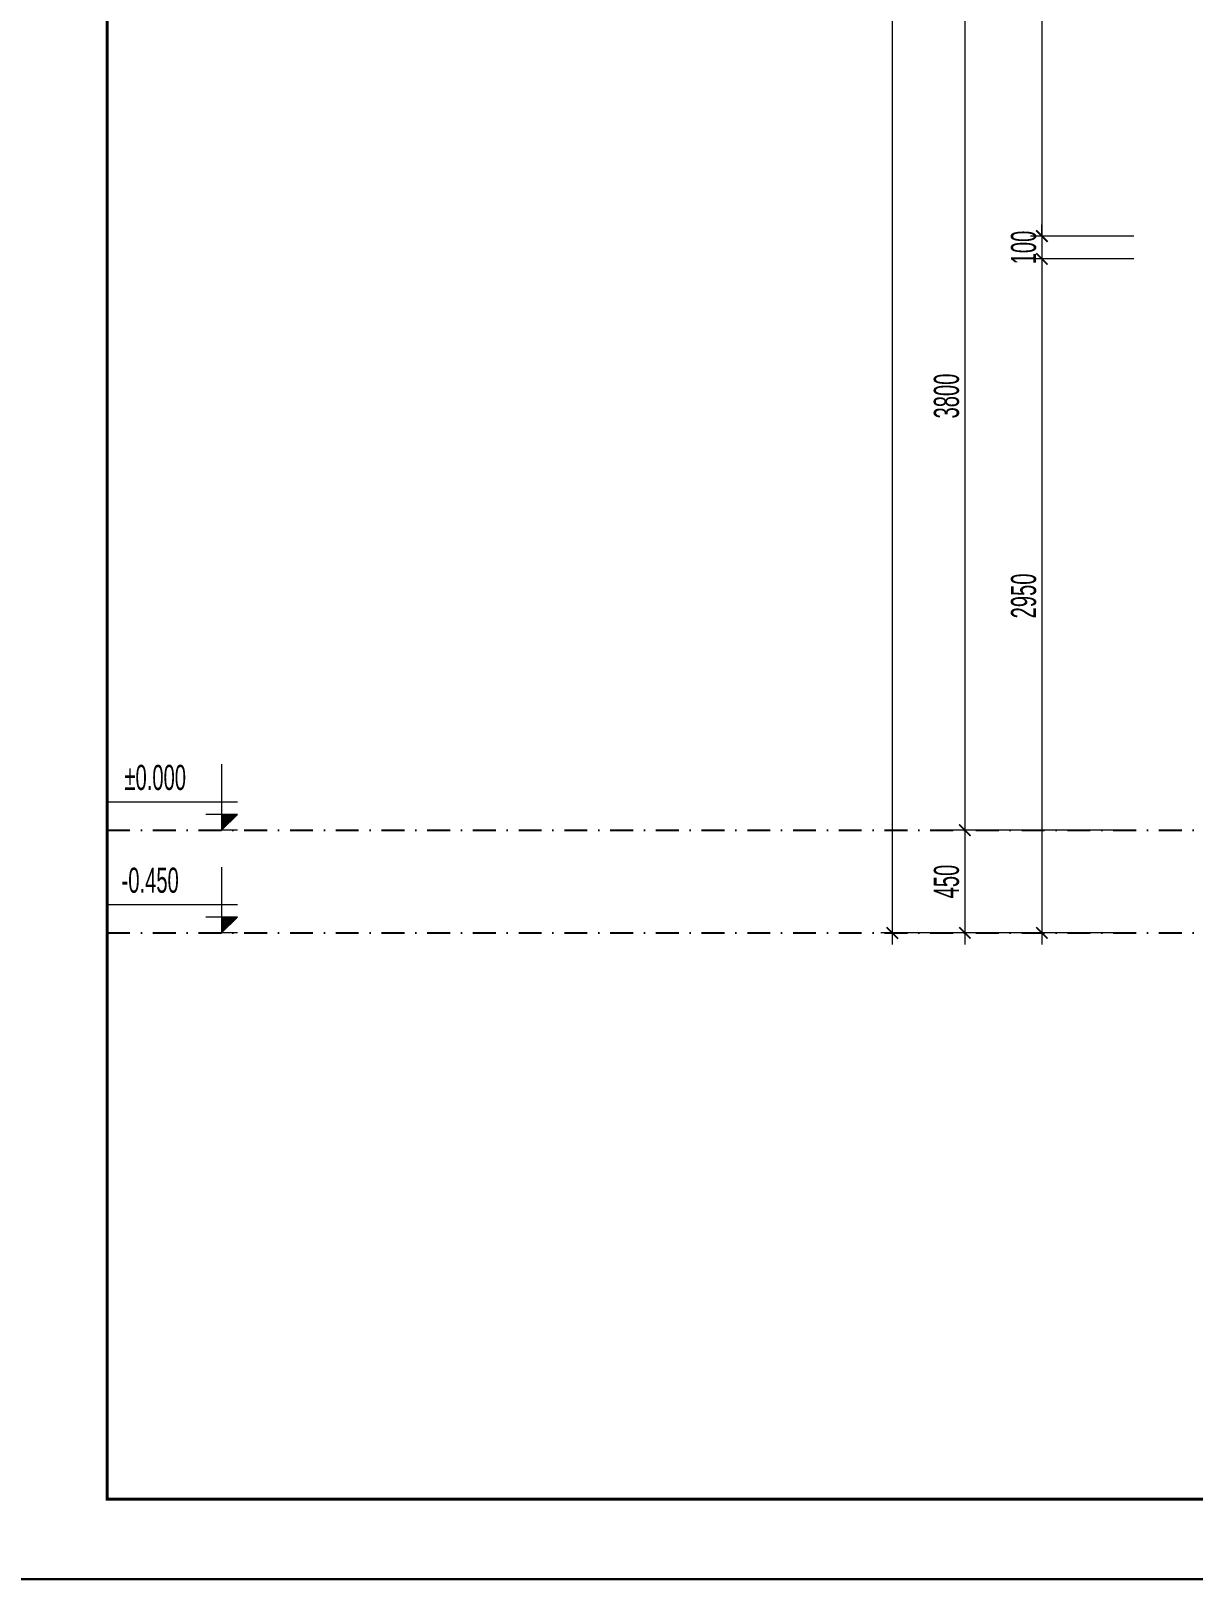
# Model space of a CAD drawing. Header units: inches. Extents: x 274208 to 641690, y -81912 to 129129.
# Drawn here: x 469454 to 474539, y 37924 to 44700 of the extents above; entities that cross this region are included whole.
import ezdxf
from ezdxf.enums import TextEntityAlignment as Align

# ---------------------------------------------------------------- set-up
doc = ezdxf.new("R2010")
doc.units = ezdxf.units.IN
doc.header["$MEASUREMENT"] = 0
doc.header["$PDMODE"] = 3
doc.linetypes.add('DASHDOT', pattern=[1, 0.5, -0.25, 0, -0.25])
for name, color, linetype, lineweight in [('05.Text', 253, 'Continuous', 18), ('08.Dim', 156, 'Continuous', 15), ('11.Khung bo', 32, 'Continuous', 50), ('12.Khung', 36, 'Continuous', 25), ('DIM', 252, 'Continuous', 20)]:
    doc.layers.add(name, color=color, linetype=linetype, lineweight=lineweight)
doc.layers.add('text', color=7, linetype='Continuous')
doc.layers.add('TRUC', color=250, linetype='DASHDOT')
doc.layers.add('Tpl_Bound', color=1, linetype='Continuous', plot=False)
doc.styles.add('TT5_Text Dim', font='hoatbif.shx', dxfattribs={"width": 0.6})
doc.dimstyles.new('TT5_Dim 1-50', dxfattribs={"dimscale": 50, "dimtxt": 2.2, "dimasz": 1, "dimexe": 1, "dimexo": 0.5, "dimgap": 0.5, "dimtad": 1, "dimdec": 0, "dimzin": 0, "dimdsep": 46, "dimtxsty": 'TT5_Text Dim', "dimblk": 'ARCHTICK', "dimcen": 0, "dimdle": 1, "dimclrd": 256, "dimclre": 256, "dimclrt": 1, "dimadec": 0, "dimazin": 0, "dimtfac": 0.015, "dimtdec": 0, "dimtix": 1, "dimtmove": 2, "dimatfit": 3, "dimldrblk": 'DOT', "dimfxl": 1, "dimtolj": 1, "dimtzin": 0, "dimlwd": -1, "dimlwe": -1, "dimarcsym": 1})

# ---------------------------------------------------------------- blocks, each defined once
blk = doc.blocks.new('100')
at = {"layer": '11.Khung bo', "const_width": 26.7}
blk.add_lwpolyline([(1860913, -945240), (1860913, -916940), (1896063, -916940), (1896063, -945240)], close=True, dxfattribs=at)
at = {"layer": '12.Khung', "color": 1}
blk.add_lwpolyline([(1901579, -945940), (1901579, -916240), (1859580, -916240), (1859580, -945940)], close=True, dxfattribs=at)
blk = doc.blocks.new('A$C4E7C6F34')
at = {"layer": 'DIM'}
blk.add_hatch(color=256, dxfattribs=at).paths.add_polyline_path([(-38, 0), (-38, 138), (-178, 138)])
for p, q in [((-38, 576), (-38, 0)), ((964, 248), (-178, 248)), ((-178, 138), (101, 138)), ((-178, 138), (-38, 0)), ((-178, 0), (101, 0))]:
    blk.add_line(p, q, dxfattribs=at)
at = {"layer": 'text', "style": 'TT5_Text Dim', "flags": 8}
blk.add_attdef('%%P0.000', text='', height=220, dxfattribs=at).set_placement((102, 461), align=Align.MIDDLE_LEFT)
blk = doc.blocks.new('_ARCHTICK')
at = {"color": 0, "linetype": 'ByBlock', "const_width": 0.15}
blk.add_lwpolyline([(-0.5, -0.5), (0.5, 0.5)], dxfattribs=at)
blk = doc.blocks.new('*D390')
at = {"layer": '08.Dim', "transparency": 16777216}
for p, q in [((474280.8, 49801.7), (473828.1, 49801.7)), ((473878.1, 49851.7), (473878.1, 43751.7)), ((474280.8, 43801.7), (473828.1, 43801.7))]:
    blk.add_line(p, q, dxfattribs=at)
at = {"layer": 'Defpoints', "color": 0, "transparency": 16777216}
for p in [(474305.8, 49801.7), (473878.1, 43801.7), (474305.8, 43801.7)]:
    blk.add_point(p, dxfattribs=at)
at = {"layer": '08.Dim', "transparency": 16777216, "xscale": 50, "yscale": 50, "zscale": 50}
for p, rotation in [((473878.1, 49801.7), 90), ((473878.1, 43801.7), 270)]:
    blk.add_blockref('_ARCHTICK', p, dxfattribs=dict(at, rotation=rotation))
at = {"layer": '08.Dim', "color": 1, "transparency": 16777216, "insert": (473798.1, 46801.7), "char_height": 110, "attachment_point": 5, "rotation": 90, "style": 'TT5_Text Dim'}
blk.add_mtext('\\A1;6000', dxfattribs=at)
blk = doc.blocks.new('_DOT')
at = {"color": 1, "linetype": 'ByBlock'}
blk.add_line((-0.5, 0), (-1, 0), dxfattribs=at)
at = {"color": 1, "linetype": 'ByBlock', "const_width": 0.5}
blk.add_lwpolyline([(-0.25, 0, 1), (0.25, 0, 1)], format="xyb", close=True, dxfattribs=at)
blk = doc.blocks.new('*D391')
at = {"layer": '08.Dim', "transparency": 16777216}
for p, q in [((473878.1, 43801.7), (473878.1, 43851.7)), ((474280.8, 43801.7), (473828.1, 43801.7)), ((473878.1, 43801.7), (473878.1, 43701.7)), ((474280.8, 43701.7), (473828.1, 43701.7)), ((473878.1, 43701.7), (473878.1, 43651.7))]:
    blk.add_line(p, q, dxfattribs=at)
at = {"layer": 'Defpoints', "color": 0, "transparency": 16777216}
for p in [(474305.8, 43801.7), (473878.1, 43701.7), (474305.8, 43701.7)]:
    blk.add_point(p, dxfattribs=at)
at = {"layer": '08.Dim', "transparency": 16777216, "xscale": 50, "yscale": 50, "zscale": 50}
for p, rotation in [((473878.1, 43801.7), 270), ((473878.1, 43701.7), 90)]:
    blk.add_blockref('_ARCHTICK', p, dxfattribs=dict(at, rotation=rotation))
at = {"layer": '08.Dim', "color": 1, "transparency": 16777216, "insert": (473798.1, 43751.7), "char_height": 110, "attachment_point": 5, "rotation": 90, "style": 'TT5_Text Dim'}
blk.add_mtext('\\A1;100', dxfattribs=at)
blk = doc.blocks.new('*D392')
at = {"layer": '08.Dim', "transparency": 16777216}
for p, q in [((473878.1, 43751.7), (473878.1, 40701.7)), ((474280.8, 43701.7), (473828.1, 43701.7)), ((474280.8, 40751.7), (473828.1, 40751.7))]:
    blk.add_line(p, q, dxfattribs=at)
at = {"layer": 'Defpoints', "color": 0, "transparency": 16777216}
for p in [(474305.8, 43701.7), (473878.1, 40751.7), (474305.8, 40751.7)]:
    blk.add_point(p, dxfattribs=at)
at = {"layer": '08.Dim', "transparency": 16777216, "xscale": 50, "yscale": 50, "zscale": 50}
for p, rotation in [((473878.1, 43701.7), 90), ((473878.1, 40751.7), 270)]:
    blk.add_blockref('_ARCHTICK', p, dxfattribs=dict(at, rotation=rotation))
at = {"layer": '08.Dim', "color": 1, "transparency": 16777216, "insert": (473798.1, 42226.7), "char_height": 110, "attachment_point": 5, "rotation": 90, "style": 'TT5_Text Dim'}
blk.add_mtext('\\A1;2950', dxfattribs=at)
blk = doc.blocks.new('*D395')
at = {"layer": '08.Dim', "transparency": 16777216}
for p, q in [((474280.8, 45001.7), (473490.7, 45001.7)), ((473540.7, 45051.7), (473540.7, 41151.7)), ((474280.8, 41201.7), (473490.7, 41201.7))]:
    blk.add_line(p, q, dxfattribs=at)
at = {"layer": 'Defpoints', "color": 0, "transparency": 16777216}
for p in [(474305.8, 45001.7), (473540.7, 41201.7), (474305.8, 41201.7)]:
    blk.add_point(p, dxfattribs=at)
at = {"layer": '08.Dim', "transparency": 16777216, "xscale": 50, "yscale": 50, "zscale": 50}
for p, rotation in [((473540.7, 45001.7), 90), ((473540.7, 41201.7), 270)]:
    blk.add_blockref('_ARCHTICK', p, dxfattribs=dict(at, rotation=rotation))
at = {"layer": '08.Dim', "color": 1, "transparency": 16777216, "insert": (473460.7, 43101.7), "char_height": 110, "attachment_point": 5, "rotation": 90, "style": 'TT5_Text Dim'}
blk.add_mtext('\\A1;3800', dxfattribs=at)
blk = doc.blocks.new('*D396')
at = {"layer": '08.Dim', "transparency": 16777216}
for p, q in [((474280.8, 41201.7), (473490.7, 41201.7)), ((473540.7, 41251.7), (473540.7, 40701.7)), ((474280.8, 40751.7), (473490.7, 40751.7))]:
    blk.add_line(p, q, dxfattribs=at)
at = {"layer": 'Defpoints', "color": 0, "transparency": 16777216}
for p in [(474305.8, 41201.7), (473540.7, 40751.7), (474305.8, 40751.7)]:
    blk.add_point(p, dxfattribs=at)
at = {"layer": '08.Dim', "transparency": 16777216, "xscale": 50, "yscale": 50, "zscale": 50}
for p, rotation in [((473540.7, 41201.7), 90), ((473540.7, 40751.7), 270)]:
    blk.add_blockref('_ARCHTICK', p, dxfattribs=dict(at, rotation=rotation))
at = {"layer": '08.Dim', "color": 1, "transparency": 16777216, "insert": (473460.7, 40976.7), "char_height": 110, "attachment_point": 5, "rotation": 90, "style": 'TT5_Text Dim'}
blk.add_mtext('\\A1;450', dxfattribs=at)
blk = doc.blocks.new('*D397')
at = {"layer": '08.Dim', "transparency": 16777216}
for p, q in [((474280.8, 49801.7), (473173.3, 49801.7)), ((473223.3, 49851.7), (473223.3, 40701.7)), ((474280.8, 40751.7), (473173.3, 40751.7))]:
    blk.add_line(p, q, dxfattribs=at)
at = {"layer": 'Defpoints', "color": 0, "transparency": 16777216}
for p in [(474305.8, 49801.7), (473223.3, 40751.7), (474305.8, 40751.7)]:
    blk.add_point(p, dxfattribs=at)
at = {"layer": '08.Dim', "transparency": 16777216, "xscale": 50, "yscale": 50, "zscale": 50}
for p, rotation in [((473223.3, 49801.7), 90), ((473223.3, 40751.7), 270)]:
    blk.add_blockref('_ARCHTICK', p, dxfattribs=dict(at, rotation=rotation))
at = {"layer": '08.Dim', "color": 1, "transparency": 16777216, "insert": (473143.3, 45276.7), "char_height": 110, "attachment_point": 5, "rotation": 90, "style": 'TT5_Text Dim'}
blk.add_mtext('\\A1;9050', dxfattribs=at)

msp = doc.modelspace()

# ---------------------------------------------------------------- linework, layer by layer
at = {"layer": 'Tpl_Bound', "color": 1}
msp.add_lwpolyline([(469120.9, 37923.9), (469120.9, 52773.7), (490120.8, 52773.7), (490120.8, 37923.9)], close=True, dxfattribs=at)
at = {"layer": 'TRUC', "ltscale": 200}
for points in [[(469787.6, 41201.7), (487362.4, 41201.7)], [(469787.6, 40751.7), (487362.4, 40751.7)]]:
    msp.add_lwpolyline(points, dxfattribs=at)

# ---------------------------------------------------------------- block references
at = {"layer": '05.Text', "xscale": 0.5, "yscale": 0.5, "zscale": 0.5}
msp.add_blockref('100', (-460668.9, 510893.8), dxfattribs=at)
at = {"layer": '08.Dim'}
ref = msp.add_blockref('A$C4E7C6F34', (470269.7, 41201.7), dxfattribs=dict(at, xscale=-0.5, yscale=0.5, zscale=0.5))
ref.add_attrib('%%P0.000', '%%p0.000', dxfattribs={"layer": 'text', "height": 110, "style": 'TT5_Text Dim', "width": 0.6, "flags": 8}).set_placement((469863.4, 41432.4), align=Align.MIDDLE_LEFT)
ref = msp.add_blockref('A$C4E7C6F34', (470269.7, 40751.7), dxfattribs=dict(at, xscale=-0.5, yscale=0.5, zscale=0.5))
ref.add_attrib('%%P0.000', '-0.450', dxfattribs={"layer": 'text', "height": 110, "style": 'TT5_Text Dim', "width": 0.6, "flags": 8}).set_placement((469850.8, 40982.4), align=Align.MIDDLE_LEFT)

# ---------------------------------------------------------------- dimensions: what is measured, and where the dimension line sits
for base, p1, p2, picture, middle in [((473223.3, 40751.7), (474305.8, 49801.7), (474305.8, 40751.7), '*D397', (473143.3, 45276.7)), ((473878.1, 43801.7), (474305.8, 49801.7), (474305.8, 43801.7), '*D390', (473798.1, 46801.7)), ((473540.7, 41201.7), (474305.8, 45001.7), (474305.8, 41201.7), '*D395', (473460.7, 43101.7)), ((473878.1, 43701.7), (474305.8, 43801.7), (474305.8, 43701.7), '*D391', (473798.1, 43751.7)), ((473878.1, 40751.7), (474305.8, 43701.7), (474305.8, 40751.7), '*D392', (473798.1, 42226.7)), ((473540.7, 40751.7), (474305.8, 41201.7), (474305.8, 40751.7), '*D396', (473460.7, 40976.7))]:
    dim = msp.add_linear_dim(base=base, p1=p1, p2=p2, angle=90, dimstyle='TT5_Dim 1-50', dxfattribs=at)
    dim.commit()
    dim.dimension.update_dxf_attribs({"geometry": picture, "text_midpoint": middle})

doc.saveas('drawing.dxf')
